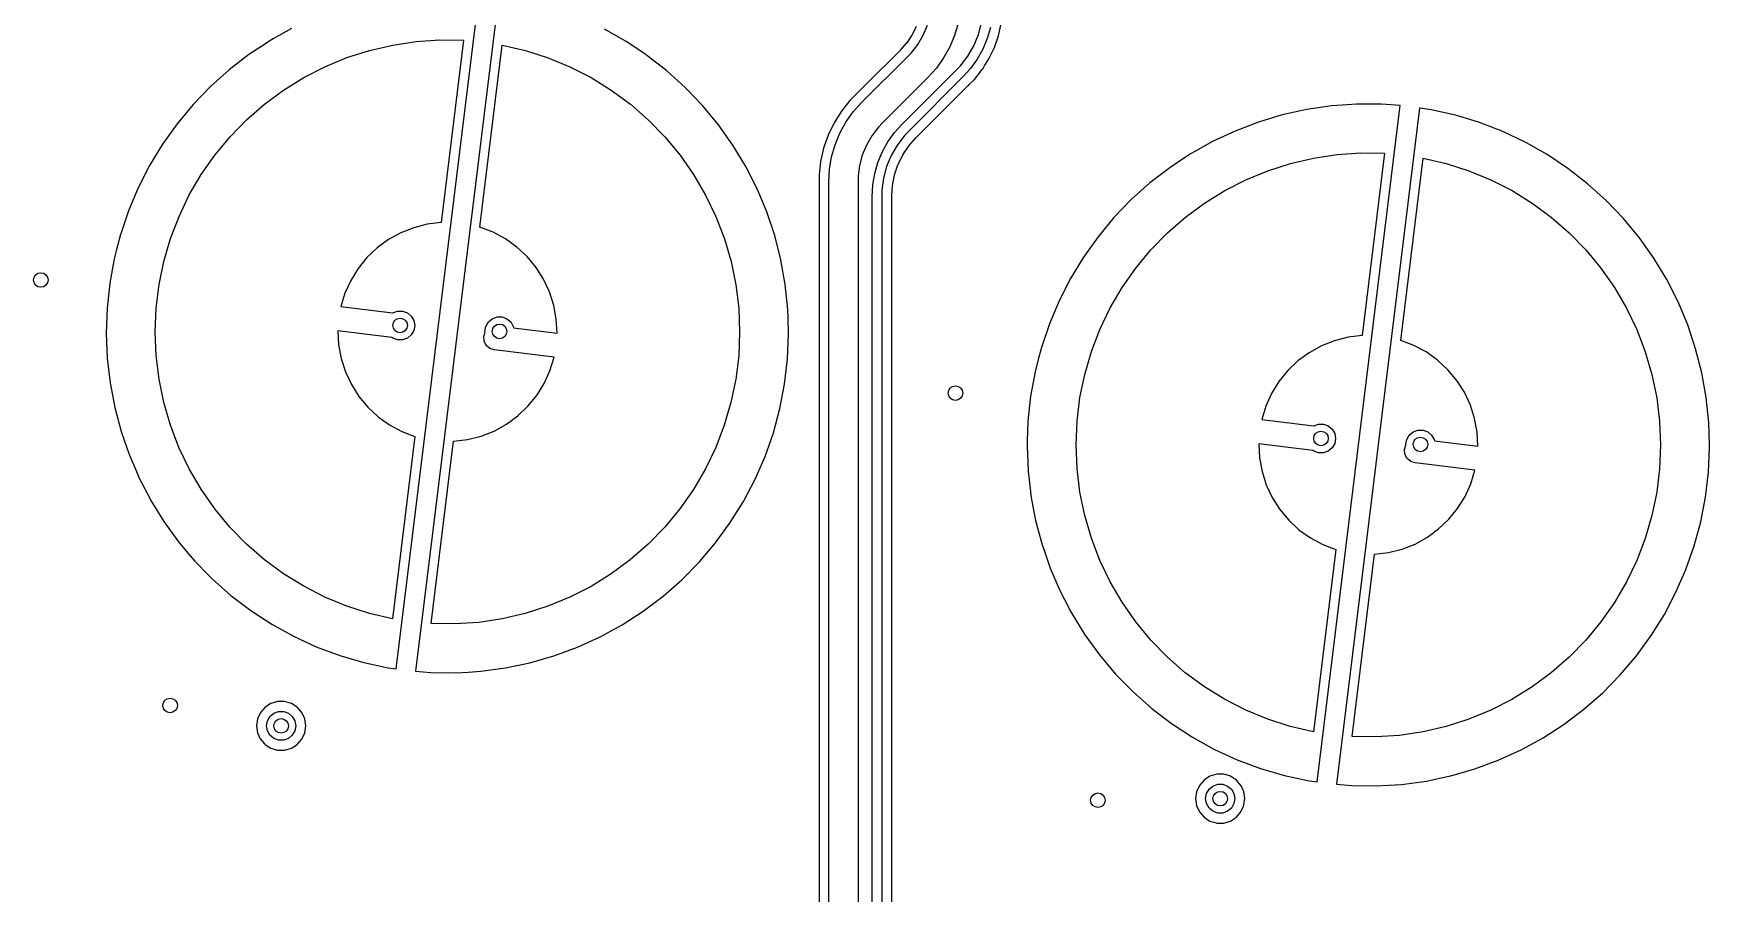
# Model space of a CAD drawing. Extents: x -114 to 114, y -62 to 23.
# Drawn here: x -54.07 to -19.66, y -22.92 to -5.26 of the extents above; entities that cross this region are included whole.
import ezdxf

# ---------------------------------------------------------------- set-up
doc = ezdxf.new("R2010")
doc.units = 0
doc.layers.add('BLACK', color=7, linetype='CONTINUOUS')

msp = doc.modelspace()

# ---------------------------------------------------------------- linework, layer by layer
at = {"layer": 'BLACK', "linetype": 'CONTINUOUS'}
for p, q in [((-46.622, -18.3083), (-44.916, -4.41446)), ((-44.5192, -4.46438), (-46.2247, -18.355)), ((-48.7724, -5.15494), (-49.1501, -5.36691)), ((-35.9457, -5.11027), (-36.0296, -5.28037)), ((-35.8017, -5.28703), (-35.7164, -5.08114)), ((-35.0873, -5.04531), (-35.1587, -5.29316)), ((-34.6666, -5.27557), (-34.6022, -5.03499)), ((-34.4223, -5.13081), (-34.4875, -5.3571)), ((-34.2556, -5.30138), (-34.1981, -5.04947)), ((-49.3081, -5.46446), (-49.6482, -5.68953)), ((-49.2201, -5.40617), (-49.3081, -5.46446)), ((-49.1501, -5.36691), (-49.2201, -5.40617)), ((-47.1694, -5.60219), (-46.6945, -5.49144)), ((-46.6945, -5.49144), (-46.2121, -5.41962)), ((-46.2121, -5.41962), (-45.7255, -5.38722)), ((-45.7255, -5.38722), (-45.2379, -5.39444)), ((-45.2379, -5.39444), (-45.6976, -9.13881)), ((-44.9036, -9.23631), (-44.4438, -5.49193)), ((-44.4438, -5.49193), (-43.969, -5.6029)), ((-41.9, -5.41894), (-42.3468, -5.16615)), ((-41.9, -5.41895), (-41.9, -5.41894)), ((-41.4943, -5.68953), (-41.9, -5.41895)), ((-36.1422, -5.44881), (-36.2681, -5.59238)), ((-36.1382, -5.44366), (-36.1422, -5.44881)), ((-36.0603, -5.32702), (-36.1382, -5.44366)), ((-36.0329, -5.28598), (-36.0603, -5.32702)), ((-36.0488, -5.65682), (-35.9131, -5.48002)), ((-36.0296, -5.28037), (-36.0329, -5.28598)), ((-35.9131, -5.48002), (-35.8017, -5.28703)), ((-35.1587, -5.29316), (-35.2574, -5.53145)), ((-34.8865, -5.72138), (-34.7619, -5.50568)), ((-34.7619, -5.50568), (-34.6666, -5.27557)), ((-34.4875, -5.3571), (-34.5776, -5.57468)), ((-34.3409, -5.54527), (-34.2556, -5.30138)), ((-49.6482, -5.68953), (-50.0544, -6.00346)), ((-48.0845, -5.93732), (-47.6338, -5.75115)), ((-47.6338, -5.75115), (-47.1694, -5.60219)), ((-43.969, -5.6029), (-43.5047, -5.75206)), ((-43.5047, -5.75206), (-43.054, -5.93843)), ((-41.4729, -5.70379), (-41.4943, -5.68953)), ((-41.4729, -5.7038), (-41.4729, -5.70379)), ((-41.0678, -6.01914), (-41.4729, -5.7038)), ((-37.066, -6.67402), (-36.1276, -5.7356)), ((-36.2703, -5.59475), (-36.9502, -6.27466)), ((-36.2681, -5.59238), (-36.2703, -5.59475)), ((-36.1276, -5.7356), (-36.1274, -5.73546)), ((-36.1274, -5.73546), (-36.0488, -5.65682)), ((-35.3822, -5.7572), (-35.5314, -5.96755)), ((-35.2574, -5.53145), (-35.3822, -5.7572)), ((-35.0381, -5.91897), (-34.8865, -5.72138)), ((-34.6915, -5.78079), (-34.8278, -5.97286)), ((-34.5776, -5.57468), (-34.6915, -5.78079)), ((-34.535, -5.90854), (-34.453, -5.77807)), ((-34.453, -5.77807), (-34.3409, -5.54527)), ((-50.0544, -6.00346), (-50.4365, -6.34631)), ((-48.9333, -6.41618), (-48.5186, -6.15949)), ((-48.5186, -6.15949), (-48.0845, -5.93732)), ((-43.054, -5.93843), (-42.62, -6.16079)), ((-42.62, -6.16079), (-42.2054, -6.41766)), ((-41.0678, -6.01915), (-41.0678, -6.01914)), ((-41.0678, -6.01914), (-41.0678, -6.01914)), ((-40.6869, -6.36333), (-41.0678, -6.01915)), ((-35.7033, -6.15986), (-36.6418, -7.09829)), ((-36.2346, -7.11544), (-35.1262, -6.00702)), ((-34.9847, -6.14844), (-36.0932, -7.25687)), ((-35.5314, -5.96755), (-35.7033, -6.15987)), ((-35.7033, -6.15987), (-35.7033, -6.15986)), ((-35.7033, -6.15986), (-35.7033, -6.15986)), ((-35.7033, -6.15986), (-35.7033, -6.15986)), ((-35.1262, -6.00702), (-35.1261, -6.00699)), ((-35.1261, -6.00699), (-35.0381, -5.91897)), ((-34.8278, -5.97286), (-34.9847, -6.14845)), ((-34.9847, -6.14845), (-34.9847, -6.14844)), ((-34.9847, -6.14844), (-34.9847, -6.14844)), ((-34.7516, -6.19887), (-34.5905, -5.99685)), ((-34.5905, -5.99685), (-34.5795, -5.97929)), ((-34.5795, -5.97929), (-34.535, -5.90854)), ((-50.4365, -6.34631), (-50.7924, -6.71622)), ((-49.3257, -6.70569), (-48.9333, -6.41618)), ((-42.2054, -6.41766), (-41.8131, -6.70735)), ((-40.3322, -6.73448), (-40.6869, -6.36333)), ((-37.1788, -6.50327), (-37.3071, -6.63153)), ((-37.1612, -6.48566), (-37.1788, -6.50324)), ((-37.1788, -6.50324), (-37.1788, -6.50327)), ((-36.9502, -6.27466), (-37.1612, -6.48566)), ((-37.1612, -6.48566), (-37.1612, -6.48566)), ((-35.4181, -6.86531), (-34.8848, -6.33202)), ((-34.8848, -6.33201), (-34.8727, -6.31993)), ((-34.8848, -6.33202), (-34.8848, -6.33201)), ((-34.8727, -6.31993), (-34.8726, -6.3199)), ((-34.8726, -6.3199), (-34.843, -6.29023)), ((-34.843, -6.29023), (-34.7516, -6.19887)), ((-34.843, -6.29023), (-34.843, -6.29023)), ((-50.7924, -6.71623), (-51.1204, -7.1112)), ((-50.7924, -6.71622), (-50.7924, -6.71623)), ((-49.6933, -7.02612), (-49.3257, -6.70569)), ((-41.8131, -6.70735), (-41.4456, -7.02794)), ((-40.0056, -7.13061), (-40.3322, -6.73448)), ((-37.4822, -6.85112), (-37.6316, -7.08892)), ((-37.3071, -6.63153), (-37.4822, -6.85112)), ((-37.3871, -7.07669), (-37.2379, -6.86633)), ((-37.2379, -6.86633), (-37.066, -6.67401)), ((-37.066, -6.67401), (-37.066, -6.67403)), ((-37.066, -6.67403), (-37.066, -6.67402)), ((-37.066, -6.67403), (-37.066, -6.67403)), ((-35.9504, -7.39769), (-35.4181, -6.86531)), ((-27.927, -6.817), (-28.4281, -6.92811)), ((-27.419, -6.74289), (-27.927, -6.817)), ((-27.927, -6.817), (-27.927, -6.817)), ((-27.714, -20.6299), (-26.008, -6.73607)), ((-27.2028, -6.7274), (-27.419, -6.74289)), ((-27.419, -6.74289), (-27.419, -6.74289)), ((-25.6112, -6.78599), (-27.3167, -20.6766)), ((-26.9069, -6.70619), (-27.2028, -6.7274)), ((-26.3935, -6.70708), (-26.9069, -6.70619)), ((-26.9069, -6.70619), (-26.9069, -6.70619)), ((-26.9069, -6.70619), (-26.9069, -6.70619)), ((-26.008, -6.73607), (-26.3935, -6.70708)), ((-26.3935, -6.70708), (-26.3935, -6.70708)), ((-25.5986, -6.78787), (-25.6112, -6.78599)), ((-25.3739, -6.82146), (-25.5986, -6.78787)), ((-24.8731, -6.93432), (-25.3739, -6.82146)), ((-25.3739, -6.82146), (-25.3739, -6.82146)), ((-25.3739, -6.82146), (-25.3739, -6.82146)), ((-51.1204, -7.11121), (-51.4185, -7.52915)), ((-51.1204, -7.1112), (-51.1204, -7.11121)), ((-50.0337, -7.37535), (-49.6933, -7.02612)), ((-41.4456, -7.02794), (-41.1054, -7.37732)), ((-39.709, -7.54959), (-40.0056, -7.13061)), ((-37.6316, -7.08892), (-37.7531, -7.34126)), ((-37.5119, -7.30243), (-37.3871, -7.07669)), ((-36.7205, -7.17706), (-36.8562, -7.35386)), ((-36.6419, -7.09841), (-36.7205, -7.17706)), ((-36.6418, -7.09829), (-36.6419, -7.09841)), ((-36.3915, -7.29103), (-36.2346, -7.11543)), ((-36.2346, -7.11543), (-36.2346, -7.11544)), ((-36.2346, -7.11544), (-36.2346, -7.11544)), ((-28.9199, -7.07564), (-29.3995, -7.25877)), ((-28.4282, -6.92812), (-28.9199, -7.07564)), ((-28.4281, -6.92811), (-28.4282, -6.92812)), ((-24.5779, -7.02401), (-24.8731, -6.93432)), ((-24.8731, -6.93432), (-24.8731, -6.93432)), ((-24.8731, -6.93432), (-24.8731, -6.93432)), ((-24.3819, -7.08356), (-24.5779, -7.02401)), ((-24.3818, -7.08357), (-24.3819, -7.08356)), ((-23.9029, -7.26837), (-24.3818, -7.08357)), ((-51.4185, -7.52918), (-51.6852, -7.96777)), ((-51.4185, -7.52915), (-51.4185, -7.52918)), ((-50.3446, -7.75107), (-50.0337, -7.37535)), ((-41.1054, -7.37732), (-40.7946, -7.75318)), ((-39.4438, -7.98917), (-39.709, -7.54959)), ((-37.7535, -7.34196), (-37.8339, -7.57189)), ((-37.7531, -7.34126), (-37.7535, -7.34196)), ((-37.682, -7.78857), (-37.6106, -7.54073)), ((-37.6106, -7.54073), (-37.5119, -7.30243)), ((-36.9676, -7.54686), (-37.0529, -7.75274)), ((-36.8562, -7.35386), (-36.9676, -7.54686)), ((-36.6417, -7.68921), (-36.5278, -7.48309)), ((-36.5278, -7.48309), (-36.3915, -7.29103)), ((-36.3329, -7.54251), (-36.4574, -7.75821)), ((-36.1812, -7.34491), (-36.3329, -7.54251)), ((-36.0932, -7.2569), (-36.1812, -7.34491)), ((-36.104, -7.57483), (-36.0998, -7.56847)), ((-36.0998, -7.56847), (-36.0958, -7.56333)), ((-36.0958, -7.56333), (-35.9527, -7.40005)), ((-36.0932, -7.25687), (-36.0932, -7.2569)), ((-35.9527, -7.40005), (-35.9504, -7.39769)), ((-29.8644, -7.47655), (-30.2076, -7.66914)), ((-29.3995, -7.25878), (-29.8644, -7.47655)), ((-29.3995, -7.25877), (-29.3995, -7.25878)), ((-23.4388, -7.48776), (-23.9029, -7.26837)), ((-23.4388, -7.48776), (-23.4388, -7.48776)), ((-23.4172, -7.5), (-23.4388, -7.48776)), ((-22.992, -7.74055), (-23.4172, -7.5)), ((-50.624, -8.1508), (-50.3446, -7.75107)), ((-40.7946, -7.75318), (-40.5155, -8.15303)), ((-37.9087, -7.88086), (-37.9402, -8.15995)), ((-37.8462, -7.60706), (-37.9087, -7.88086)), ((-37.8339, -7.57189), (-37.8462, -7.60706)), ((-37.7252, -8.04285), (-37.682, -7.78857)), ((-37.0529, -7.75274), (-37.1106, -7.968)), ((-36.797, -8.13307), (-36.7318, -7.90678)), ((-36.7318, -7.90678), (-36.6417, -7.68921)), ((-36.4574, -7.75821), (-36.5527, -7.98832)), ((-36.3151, -7.94036), (-36.2229, -7.7535)), ((-36.2229, -7.7535), (-36.2197, -7.74792)), ((-36.2197, -7.74792), (-36.104, -7.57483)), ((-30.4161, -7.79662), (-30.7402, -8.01114)), ((-30.3121, -7.72778), (-30.4161, -7.79662)), ((-30.2076, -7.66914), (-30.3121, -7.72778)), ((-28.2614, -7.9238), (-27.7864, -7.81305)), ((-27.7864, -7.81305), (-27.3041, -7.74123)), ((-27.3041, -7.74123), (-26.8175, -7.70883)), ((-26.8175, -7.70883), (-26.3299, -7.71605)), ((-26.3299, -7.71605), (-26.7896, -11.4604)), ((-25.9956, -11.5579), (-25.5358, -7.81354)), ((-25.5358, -7.81354), (-25.0609, -7.92451)), ((-22.992, -7.74056), (-22.992, -7.74055)), ((-22.5863, -8.01114), (-22.992, -7.74056)), ((-51.6852, -7.96781), (-51.919, -8.4248)), ((-51.6852, -7.96777), (-51.6852, -7.96781)), ((-50.87, -8.57189), (-50.624, -8.1508)), ((-40.5155, -8.15303), (-40.2697, -8.57423)), ((-39.2116, -8.44699), (-39.4438, -7.98917)), ((-37.9402, -8.15995), (-37.9402, -8.15995)), ((-37.9402, -8.15995), (-37.9402, -8.26914)), ((-37.7397, -8.30036), (-37.7252, -8.04285)), ((-37.1106, -7.968), (-37.1397, -8.18894)), ((-37.1397, -8.18894), (-37.1397, -8.30037)), ((-36.8365, -8.36524), (-36.797, -8.13307)), ((-36.6172, -8.2289), (-36.6497, -8.47584)), ((-36.5527, -7.98832), (-36.6172, -8.2289)), ((-36.434, -8.37535), (-36.3919, -8.16367)), ((-36.3919, -8.16367), (-36.3902, -8.15744)), ((-36.3902, -8.15744), (-36.3208, -7.95305)), ((-36.3208, -7.95305), (-36.3184, -7.94708)), ((-36.3184, -7.94708), (-36.3151, -7.94036)), ((-30.7402, -8.01114), (-31.1463, -8.32507)), ((-29.1765, -8.25893), (-28.7258, -8.07276)), ((-28.7258, -8.07276), (-28.2614, -7.9238)), ((-25.0609, -7.92451), (-24.5966, -8.07367)), ((-24.5966, -8.07367), (-24.146, -8.26004)), ((-22.5649, -8.0254), (-22.5863, -8.01114)), ((-22.5649, -8.02541), (-22.5649, -8.0254)), ((-22.1598, -8.34075), (-22.5649, -8.02541)), ((-51.9191, -8.42483), (-52.1188, -8.89771)), ((-51.919, -8.4248), (-51.9191, -8.42483)), ((-51.081, -9.01157), (-50.87, -8.57189)), ((-40.2697, -8.57423), (-40.0589, -9.014)), ((-39.0134, -8.9206), (-39.2116, -8.44699)), ((-37.9402, -8.26914), (-37.9402, -25.4175)), ((-37.7397, -8.30037), (-37.7397, -8.30036)), ((-37.7397, -25.4819), (-37.7397, -8.30037)), ((-37.1397, -8.30037), (-37.1397, -8.30037)), ((-37.1397, -8.30037), (-37.1397, -8.30037)), ((-37.1397, -8.30037), (-37.1397, -25.4187)), ((-36.8497, -8.60037), (-36.8365, -8.36524)), ((-36.8497, -32.3419), (-36.8497, -8.60037)), ((-36.8497, -8.60037), (-36.8497, -8.60037)), ((-36.6497, -8.47584), (-36.6497, -8.60037)), ((-36.6497, -8.60037), (-36.6497, -8.60037)), ((-36.6497, -8.60037), (-36.6497, -32.3419)), ((-36.4492, -8.60198), (-36.4491, -8.59875)), ((-36.4492, -8.64796), (-36.4492, -8.60198)), ((-36.4491, -8.59875), (-36.4478, -8.57925)), ((-36.4478, -8.57925), (-36.4348, -8.38177)), ((-36.4348, -8.38177), (-36.434, -8.37535)), ((-31.1463, -8.32507), (-31.5285, -8.66791)), ((-30.0253, -8.73779), (-29.6106, -8.4811)), ((-29.6106, -8.4811), (-29.1765, -8.25893)), ((-24.146, -8.26004), (-23.712, -8.4824)), ((-23.712, -8.4824), (-23.2974, -8.73927)), ((-22.1598, -8.34076), (-22.1598, -8.34075)), ((-22.1598, -8.34075), (-22.1598, -8.34075)), ((-21.7789, -8.68494), (-22.1598, -8.34076)), ((-52.1188, -8.89772), (-52.2779, -9.36781)), ((-52.1188, -8.89771), (-52.1188, -8.89772)), ((-38.8505, -9.40744), (-39.0134, -8.9206)), ((-36.4492, -13.7313), (-36.4492, -8.64796)), ((-36.4492, -8.64796), (-36.4492, -8.64796)), ((-31.5285, -8.66791), (-31.8844, -9.03783)), ((-30.4177, -9.0273), (-30.0253, -8.73779)), ((-23.2974, -8.73927), (-22.9051, -9.02896)), ((-21.4242, -9.05609), (-21.7789, -8.68494)), ((-51.2555, -9.46693), (-51.081, -9.01157)), ((-46.2626, -9.24433), (-46.5304, -9.35027)), ((-45.9835, -9.17345), (-46.2626, -9.24433)), ((-45.6976, -9.13881), (-45.9835, -9.17345)), ((-44.6346, -9.33908), (-44.9036, -9.23631)), ((-40.0589, -9.014), (-39.8845, -9.46944)), ((-31.8844, -9.03784), (-32.2124, -9.43281)), ((-31.8844, -9.03783), (-31.8844, -9.03784)), ((-30.7853, -9.34774), (-30.4177, -9.0273)), ((-22.9051, -9.02896), (-22.5376, -9.34955)), ((-21.0976, -9.45222), (-21.4242, -9.05609)), ((-52.2834, -9.384), (-52.3692, -9.71589)), ((-52.2779, -9.36781), (-52.2834, -9.384)), ((-51.3925, -9.93497), (-51.2555, -9.46693)), ((-46.7824, -9.48954), (-47.0146, -9.65986)), ((-46.5304, -9.35027), (-46.7824, -9.48954)), ((-44.3809, -9.47537), (-44.6346, -9.33908)), ((-44.1467, -9.64294), (-44.3809, -9.47537)), ((-39.8845, -9.46944), (-39.7477, -9.93754)), ((-38.7237, -9.90491), (-38.8505, -9.40744)), ((-32.2124, -9.43282), (-32.5105, -9.85076)), ((-32.2124, -9.43281), (-32.2124, -9.43282)), ((-31.1257, -9.69696), (-30.7853, -9.34774)), ((-22.5376, -9.34955), (-22.1974, -9.69893)), ((-20.801, -9.8712), (-21.0976, -9.45222)), ((-52.4119, -9.88101), (-52.5037, -10.3861)), ((-52.3692, -9.71589), (-52.4119, -9.88101)), ((-51.4911, -10.4126), (-51.3925, -9.93497)), ((-47.2232, -9.85845), (-47.4046, -10.082)), ((-47.0146, -9.65986), (-47.2232, -9.85845)), ((-43.9359, -9.83905), (-44.1467, -9.64294)), ((-43.7518, -10.0605), (-43.9359, -9.83905)), ((-39.7477, -9.93754), (-39.6494, -10.4152)), ((-38.6337, -10.4103), (-38.7237, -9.90491)), ((-32.5105, -9.85079), (-32.7772, -10.2894)), ((-32.5105, -9.85076), (-32.5105, -9.85079)), ((-31.4366, -10.0727), (-31.1257, -9.69696)), ((-22.1974, -9.69893), (-21.8866, -10.0748)), ((-20.5358, -10.3108), (-20.801, -9.8712)), ((-47.4046, -10.082), (-47.5561, -10.327)), ((-43.5975, -10.3036), (-43.7518, -10.0605)), ((-43.4755, -10.5645), (-43.5975, -10.3036)), ((-32.7772, -10.2894), (-33.011, -10.7464)), ((-32.7772, -10.2894), (-32.7772, -10.2894)), ((-31.716, -10.4724), (-31.4366, -10.0727)), ((-21.8866, -10.0748), (-21.6074, -10.4746)), ((-20.3035, -10.7686), (-20.5358, -10.3108)), ((-52.5037, -10.3861), (-52.5583, -10.8966)), ((-51.5505, -10.8966), (-51.4911, -10.4126)), ((-47.675, -10.5893), (-47.7594, -10.8646)), ((-47.5561, -10.327), (-47.675, -10.5893)), ((-43.3878, -10.8388), (-43.4755, -10.5645)), ((-39.6494, -10.4152), (-39.5902, -10.8993)), ((-38.5809, -10.921), (-38.6337, -10.4103)), ((-31.962, -10.8935), (-31.716, -10.4724)), ((-21.6074, -10.4746), (-21.3617, -10.8958)), ((-52.5583, -10.8966), (-52.5753, -11.4097)), ((-52.5583, -10.8966), (-52.5583, -10.8966)), ((-52.5583, -10.8966), (-52.5583, -10.8966)), ((-51.5704, -11.3839), (-51.5505, -10.8966)), ((-47.7594, -10.8646), (-46.6962, -10.9951)), ((-46.6962, -10.9951), (-46.6925, -10.992)), ((-46.6925, -10.992), (-46.5946, -10.9564)), ((-46.5946, -10.9564), (-46.4904, -10.9564)), ((-46.4904, -10.9564), (-46.3925, -10.992)), ((-46.3925, -10.992), (-46.3127, -11.059)), ((-43.3359, -11.122), (-43.3878, -10.8388)), ((-39.5902, -10.8993), (-39.5704, -11.3865)), ((-38.576, -11.0886), (-38.5809, -10.921)), ((-38.5809, -10.921), (-38.5809, -10.921)), ((-38.5809, -10.921), (-38.5809, -10.921)), ((-33.011, -10.7464), (-33.2108, -11.2193)), ((-33.011, -10.7464), (-33.011, -10.7464)), ((-32.173, -11.3332), (-31.962, -10.8935)), ((-21.3617, -10.8958), (-21.1509, -11.3356)), ((-20.1054, -11.2422), (-20.3035, -10.7686)), ((-46.3127, -11.059), (-46.2606, -11.1492)), ((-46.2606, -11.3544), (-46.3127, -11.4447)), ((-46.2606, -11.1492), (-46.2425, -11.2518)), ((-46.2425, -11.2518), (-46.2606, -11.3544)), ((-44.7999, -11.3737), (-44.7818, -11.2711)), ((-44.7818, -11.2711), (-44.7297, -11.1809)), ((-44.7297, -11.1809), (-44.6499, -11.1139)), ((-44.6499, -11.1139), (-44.552, -11.0782)), ((-44.552, -11.0782), (-44.4478, -11.0782)), ((-44.4478, -11.0782), (-44.3499, -11.1139)), ((-44.3499, -11.1139), (-44.2701, -11.1809)), ((-44.2701, -11.1809), (-44.218, -11.2711)), ((-44.218, -11.2711), (-44.2129, -11.3)), ((-44.2129, -11.3), (-43.3206, -11.4096)), ((-43.3206, -11.4096), (-43.3359, -11.122)), ((-38.5657, -11.4341), (-38.576, -11.0886)), ((-33.2108, -11.2193), (-33.3746, -11.7033)), ((-33.2108, -11.2193), (-33.2108, -11.2193)), ((-32.3475, -11.7885), (-32.173, -11.3332)), ((-21.1509, -11.3356), (-20.9765, -11.7911)), ((-19.9907, -11.585), (-20.1054, -11.2422)), ((-52.5753, -11.4097), (-52.5753, -11.4097)), ((-52.5753, -11.4097), (-52.5683, -11.585)), ((-52.5683, -11.585), (-52.5547, -11.9226)), ((-51.5507, -11.8712), (-51.5704, -11.3839)), ((-46.7096, -11.4972), (-47.8203, -11.3608)), ((-47.8203, -11.3608), (-47.805, -11.6484)), ((-47.805, -11.6484), (-47.7531, -11.9317)), ((-46.6925, -11.5116), (-46.7096, -11.4972)), ((-46.5946, -11.5473), (-46.6925, -11.5116)), ((-46.4904, -11.5473), (-46.5946, -11.5473)), ((-46.3925, -11.5116), (-46.4904, -11.5473)), ((-46.3127, -11.4447), (-46.3925, -11.5116)), ((-44.826, -11.4766), (-44.7972, -11.3892)), ((-44.8188, -11.5739), (-44.826, -11.4766)), ((-44.7749, -11.661), (-44.8188, -11.5739)), ((-44.7972, -11.3892), (-44.7999, -11.3737)), ((-44.701, -11.7247), (-44.7749, -11.661)), ((-39.5704, -11.3865), (-39.5904, -11.8738)), ((-38.5881, -11.947), (-38.5657, -11.4341)), ((-27.6224, -11.6719), (-27.8744, -11.8111)), ((-27.3546, -11.5659), (-27.6224, -11.6719)), ((-27.0755, -11.4951), (-27.3546, -11.5659)), ((-26.7896, -11.4604), (-27.0755, -11.4951)), ((-25.7266, -11.6607), (-25.9956, -11.5579)), ((-25.4729, -11.797), (-25.7266, -11.6607)), ((-19.9425, -11.7291), (-19.9907, -11.585)), ((-52.5547, -11.9226), (-52.503, -12.3761)), ((-51.4915, -12.3552), (-51.5507, -11.8712)), ((-47.7531, -11.9317), (-47.6654, -12.2059)), ((-44.6084, -11.7552), (-44.701, -11.7247)), ((-43.3815, -11.9059), (-44.6084, -11.7552)), ((-43.4659, -12.1812), (-43.3815, -11.9059)), ((-39.5904, -11.8738), (-39.6498, -12.3578)), ((-38.648, -12.4569), (-38.5881, -11.947)), ((-33.4327, -11.9272), (-33.5039, -12.2026)), ((-33.3754, -11.7056), (-33.4327, -11.9272)), ((-33.3746, -11.7033), (-33.3754, -11.7056)), ((-32.4845, -12.2566), (-32.3475, -11.7885)), ((-28.1066, -11.9815), (-28.3152, -12.1801)), ((-27.8744, -11.8111), (-28.1066, -11.9815)), ((-25.2387, -11.9646), (-25.4729, -11.797)), ((-25.0279, -12.1607), (-25.2387, -11.9646)), ((-20.9765, -11.7911), (-20.8397, -12.2591)), ((-19.8157, -12.2265), (-19.9425, -11.7291)), ((-52.503, -12.3761), (-52.4966, -12.4327)), ((-51.3932, -12.8329), (-51.4915, -12.3552)), ((-47.6654, -12.2059), (-47.5434, -12.4668)), ((-43.5848, -12.4434), (-43.4659, -12.1812)), ((-39.6498, -12.3578), (-39.7484, -12.8355)), ((-33.5039, -12.2026), (-33.5957, -12.7077)), ((-32.5831, -12.7342), (-32.4845, -12.2566)), ((-28.3152, -12.1801), (-28.4966, -12.4037)), ((-24.8438, -12.3821), (-25.0279, -12.1607)), ((-24.6895, -12.6252), (-24.8438, -12.3821)), ((-20.8397, -12.2591), (-20.7414, -12.7368)), ((-19.7257, -12.7319), (-19.8157, -12.2265)), ((-52.4966, -12.4327), (-52.4013, -12.9371)), ((-47.5434, -12.4668), (-47.3891, -12.7099)), ((-47.3891, -12.7099), (-47.205, -12.9314)), ((-43.9177, -12.912), (-43.7363, -12.6884)), ((-43.7363, -12.6884), (-43.5848, -12.4434)), ((-38.7451, -12.961), (-38.648, -12.4569)), ((-33.5957, -12.7077), (-33.6503, -13.2182)), ((-28.648, -12.6486), (-28.7669, -12.9109)), ((-28.4966, -12.4037), (-28.648, -12.6486)), ((-24.5675, -12.8861), (-24.6895, -12.6252)), ((-19.6729, -13.2426), (-19.7257, -12.7319)), ((-52.4013, -12.9371), (-52.2693, -13.4332)), ((-51.2564, -13.301), (-51.3932, -12.8329)), ((-47.205, -12.9314), (-46.9942, -13.1275)), ((-44.1263, -13.1106), (-43.9177, -12.912)), ((-39.7484, -12.8355), (-39.8854, -13.3035)), ((-38.8788, -13.4566), (-38.7451, -12.961)), ((-32.6425, -13.2182), (-32.5831, -12.7342)), ((-28.7669, -12.9109), (-28.8514, -13.1862)), ((-24.4798, -13.1604), (-24.5675, -12.8861)), ((-20.7414, -12.7368), (-20.6822, -13.2209)), ((-51.082, -13.7564), (-51.2564, -13.301)), ((-46.9942, -13.1275), (-46.76, -13.2951)), ((-46.76, -13.2951), (-46.5063, -13.4314)), ((-44.8783, -13.5261), (-44.6105, -13.4202)), ((-44.6105, -13.4202), (-44.3585, -13.2809)), ((-44.3585, -13.2809), (-44.1263, -13.1106)), ((-39.8854, -13.3035), (-40.0599, -13.7589)), ((-33.6503, -13.2182), (-33.6642, -13.6374)), ((-33.6503, -13.2182), (-33.6503, -13.2182)), ((-33.6503, -13.2182), (-33.6503, -13.2182)), ((-32.6624, -13.7055), (-32.6425, -13.2182)), ((-28.8514, -13.1862), (-27.7882, -13.3167)), ((-27.7882, -13.3167), (-27.7845, -13.3136)), ((-27.7845, -13.3136), (-27.6866, -13.278)), ((-27.6866, -13.278), (-27.5824, -13.278)), ((-27.5824, -13.278), (-27.4845, -13.3136)), ((-27.4845, -13.3136), (-27.4047, -13.3806)), ((-27.4047, -13.3806), (-27.3526, -13.4708)), ((-25.7419, -13.4355), (-25.644, -13.3999)), ((-25.644, -13.3999), (-25.5398, -13.3999)), ((-25.5398, -13.3999), (-25.4419, -13.4355)), ((-24.4279, -13.4436), (-24.4798, -13.1604)), ((-20.6822, -13.2209), (-20.6624, -13.7081)), ((-19.6659, -13.4793), (-19.6729, -13.2426)), ((-19.6729, -13.2426), (-19.6729, -13.2426)), ((-19.6729, -13.2426), (-19.6729, -13.2426)), ((-52.2693, -13.4332), (-52.2083, -13.6095)), ((-52.2083, -13.6095), (-52.1211, -13.8611)), ((-50.8712, -14.1962), (-51.082, -13.7564)), ((-46.2373, -13.5341), (-46.6971, -17.2785)), ((-46.5063, -13.4314), (-46.2373, -13.5341)), ((-45.903, -17.376), (-45.4433, -13.6316)), ((-45.4433, -13.6316), (-45.1574, -13.597)), ((-45.1574, -13.597), (-44.8783, -13.5261)), ((-40.0599, -13.7589), (-40.2709, -14.1985)), ((-39.0485, -13.9411), (-38.8788, -13.4566)), ((-36.4492, -20.9719), (-36.4492, -13.7313)), ((-33.6642, -13.6374), (-33.6673, -13.7313)), ((-33.6673, -13.7313), (-33.6606, -13.8984)), ((-32.6427, -14.1928), (-32.6624, -13.7055)), ((-27.8016, -13.8188), (-28.9123, -13.6825)), ((-28.9123, -13.6825), (-28.897, -13.97)), ((-27.3526, -13.676), (-27.4047, -13.7663)), ((-27.3526, -13.4708), (-27.3345, -13.5734)), ((-27.3345, -13.5734), (-27.3526, -13.676)), ((-25.918, -13.7982), (-25.8892, -13.7108)), ((-25.8919, -13.6953), (-25.8738, -13.5927)), ((-25.8892, -13.7108), (-25.8919, -13.6953)), ((-25.8738, -13.5927), (-25.8217, -13.5025)), ((-25.8217, -13.5025), (-25.7419, -13.4355)), ((-25.4419, -13.4355), (-25.3621, -13.5025)), ((-25.3621, -13.5025), (-25.31, -13.5927)), ((-25.31, -13.5927), (-25.3049, -13.6216)), ((-25.3049, -13.6216), (-24.4126, -13.7312)), ((-24.4126, -13.7312), (-24.4279, -13.4436)), ((-20.6624, -13.7081), (-20.6824, -14.1954)), ((-19.6801, -14.2686), (-19.6577, -13.7557)), ((-19.6592, -13.7068), (-19.6659, -13.4793)), ((-19.6577, -13.7557), (-19.6592, -13.7068)), ((-52.1211, -13.8611), (-52.1013, -13.9184)), ((-52.1013, -13.9184), (-51.9573, -14.2526)), ((-39.2532, -14.4119), (-39.0485, -13.9411)), ((-33.6606, -13.8984), (-33.6467, -14.2442)), ((-28.897, -13.97), (-28.8451, -14.2533)), ((-27.7845, -13.8332), (-27.8016, -13.8188)), ((-27.6866, -13.8689), (-27.7845, -13.8332)), ((-27.5824, -13.8689), (-27.6866, -13.8689)), ((-27.4845, -13.8332), (-27.5824, -13.8689)), ((-27.4047, -13.7663), (-27.4845, -13.8332)), ((-25.9108, -13.8955), (-25.918, -13.7982)), ((-25.8669, -13.9826), (-25.9108, -13.8955)), ((-25.793, -14.0463), (-25.8669, -13.9826)), ((-25.7004, -14.0768), (-25.793, -14.0463)), ((-24.4735, -14.2275), (-25.7004, -14.0768)), ((-51.9573, -14.2526), (-51.8982, -14.3899)), ((-51.8982, -14.3899), (-51.6631, -14.8415)), ((-50.6254, -14.6174), (-50.8712, -14.1962)), ((-40.2709, -14.1985), (-40.5169, -14.6196)), ((-39.4918, -14.8665), (-39.2532, -14.4119)), ((-33.6467, -14.2442), (-33.599, -14.6633)), ((-32.5835, -14.6768), (-32.6427, -14.1928)), ((-28.8451, -14.2533), (-28.7574, -14.5276)), ((-24.5579, -14.5028), (-24.4735, -14.2275)), ((-20.6824, -14.1954), (-20.7418, -14.6795)), ((-19.74, -14.7785), (-19.6801, -14.2686)), ((-50.3463, -15.0173), (-50.6254, -14.6174)), ((-40.5169, -14.6196), (-40.7962, -15.0194)), ((-33.599, -14.6633), (-33.5886, -14.7543)), ((-33.5886, -14.7543), (-33.4933, -15.2588)), ((-32.4852, -15.1545), (-32.5835, -14.6768)), ((-28.7574, -14.5276), (-28.6354, -14.7884)), ((-28.6354, -14.7884), (-28.4811, -15.0316)), ((-24.8283, -15.01), (-24.6768, -14.7651)), ((-24.6768, -14.7651), (-24.5579, -14.5028)), ((-20.7418, -14.6795), (-20.8403, -15.1571)), ((-19.8371, -15.2826), (-19.74, -14.7785)), ((-51.6631, -14.8415), (-51.6612, -14.8452)), ((-51.6612, -14.8452), (-51.6612, -14.8452)), ((-51.6612, -14.8452), (-51.3914, -15.282)), ((-50.0355, -15.3931), (-50.3463, -15.0173)), ((-40.7962, -15.0194), (-41.1072, -15.3951)), ((-39.7631, -15.3023), (-39.4918, -14.8665)), ((-28.4811, -15.0316), (-28.297, -15.253)), ((-25.0097, -15.2336), (-24.8283, -15.01)), ((-51.3914, -15.282), (-51.0904, -15.6979)), ((-49.6953, -15.7425), (-50.0355, -15.3931)), ((-41.1072, -15.3951), (-41.4475, -15.7443)), ((-40.0656, -15.7171), (-39.7631, -15.3023)), ((-33.4933, -15.2588), (-33.3613, -15.7549)), ((-32.3484, -15.6226), (-32.4852, -15.1545)), ((-28.297, -15.253), (-28.0862, -15.4491)), ((-28.0862, -15.4491), (-27.852, -15.6167)), ((-25.4505, -15.6025), (-25.2183, -15.4322)), ((-25.2183, -15.4322), (-25.0097, -15.2336)), ((-20.8403, -15.1571), (-20.9774, -15.6251)), ((-19.9708, -15.7782), (-19.8371, -15.2826)), ((-51.0904, -15.6979), (-51.0904, -15.6979)), ((-51.0904, -15.6979), (-50.8904, -15.9354)), ((-49.3278, -16.0631), (-49.6953, -15.7425)), ((-41.4475, -15.7443), (-41.8152, -16.0647)), ((-40.3976, -16.1086), (-40.0656, -15.7171)), ((-33.3613, -15.7549), (-33.3073, -15.9108)), ((-32.174, -16.078), (-32.3484, -15.6226)), ((-27.852, -15.6167), (-27.5983, -15.753)), ((-27.5983, -15.753), (-27.3293, -15.8557)), ((-25.9703, -15.8477), (-25.7025, -15.7418)), ((-25.7025, -15.7418), (-25.4505, -15.6025)), ((-20.9774, -15.6251), (-21.1519, -16.0805)), ((-20.1405, -16.2628), (-19.9708, -15.7782)), ((-50.8904, -15.9354), (-50.7597, -16.0906)), ((-50.7597, -16.0906), (-50.4629, -16.3948)), ((-48.9355, -16.3528), (-49.3278, -16.0631)), ((-41.8152, -16.0647), (-42.2076, -16.3543)), ((-40.7575, -16.4748), (-40.3976, -16.1086)), ((-33.3073, -15.9108), (-33.1945, -16.2363)), ((-31.9632, -16.5178), (-32.174, -16.078)), ((-27.3293, -15.8557), (-27.789, -19.6001)), ((-26.995, -19.6976), (-26.5353, -15.9532)), ((-26.5353, -15.9532), (-26.2494, -15.9186)), ((-26.2494, -15.9186), (-25.9703, -15.8477)), ((-21.1519, -16.0805), (-21.3629, -16.5201)), ((-50.4629, -16.3948), (-50.4089, -16.45)), ((-50.4089, -16.45), (-50.4012, -16.458)), ((-50.4012, -16.458), (-50.0167, -16.7981)), ((-48.5209, -16.6096), (-48.9355, -16.3528)), ((-42.2076, -16.3543), (-42.6223, -16.6109)), ((-41.1431, -16.8136), (-40.7575, -16.4748)), ((-33.1945, -16.2363), (-33.1933, -16.24)), ((-33.1933, -16.24), (-32.9902, -16.7115)), ((-20.3452, -16.7335), (-20.1405, -16.2628)), ((-50.0167, -16.7981), (-49.6083, -17.1092)), ((-48.0869, -16.832), (-48.5209, -16.6096)), ((-47.6362, -17.0184), (-48.0869, -16.832)), ((-43.0564, -16.8331), (-43.5071, -17.0193)), ((-42.6223, -16.6109), (-43.0564, -16.8331)), ((-41.5526, -17.1233), (-41.1431, -16.8136)), ((-32.9902, -16.7115), (-32.9902, -16.7115)), ((-32.9902, -16.7115), (-32.9013, -16.8823)), ((-31.7174, -16.939), (-31.9632, -16.5178)), ((-21.3629, -16.5201), (-21.6089, -16.9412)), ((-20.5838, -17.1881), (-20.3452, -16.7335)), ((-49.6083, -17.1092), (-49.5675, -17.1358)), ((-49.5675, -17.1358), (-49.1782, -17.3896)), ((-47.1719, -17.1675), (-47.6362, -17.0184)), ((-46.6971, -17.2785), (-47.1719, -17.1675)), ((-43.9715, -17.1682), (-44.4464, -17.279)), ((-43.5071, -17.0193), (-43.9715, -17.1682)), ((-41.9836, -17.4021), (-41.5526, -17.1233)), ((-32.9013, -16.8823), (-32.7693, -17.1358)), ((-32.7693, -17.1358), (-32.7532, -17.1668)), ((-32.7532, -17.1668), (-32.7532, -17.1669)), ((-32.7532, -17.1669), (-32.4834, -17.6036)), ((-31.4382, -17.3389), (-31.7174, -16.939)), ((-21.6089, -16.9412), (-21.8882, -17.341)), ((-20.8551, -17.6239), (-20.5838, -17.1881)), ((-49.1782, -17.3896), (-49.1782, -17.3896)), ((-49.1782, -17.3896), (-49.1782, -17.3896)), ((-49.1782, -17.3896), (-48.7288, -17.6377)), ((-45.4154, -17.3832), (-45.903, -17.376)), ((-44.9288, -17.3508), (-45.4154, -17.3832)), ((-44.4464, -17.279), (-44.9288, -17.3508)), ((-42.4339, -17.6487), (-41.9836, -17.4021)), ((-31.1275, -17.7147), (-31.4382, -17.3389)), ((-21.8882, -17.341), (-22.1991, -17.7167)), ((-48.7288, -17.6377), (-48.2624, -17.8522)), ((-48.2624, -17.8522), (-47.7815, -18.032)), ((-43.3826, -18.0397), (-42.9011, -17.8616)), ((-42.9011, -17.8616), (-42.4339, -17.6487)), ((-32.4834, -17.6036), (-32.1824, -18.0195)), ((-30.7873, -18.0641), (-31.1275, -17.7147)), ((-22.1991, -17.7167), (-22.5395, -18.0659)), ((-21.1576, -18.0387), (-20.8551, -17.6239)), ((-47.7815, -18.032), (-47.2888, -18.1761)), ((-47.2888, -18.1761), (-47.2888, -18.1761)), ((-47.2888, -18.1761), (-47.2888, -18.1761)), ((-47.2888, -18.1761), (-46.7869, -18.2837)), ((-44.3781, -18.2879), (-43.8758, -18.1821)), ((-43.8758, -18.182), (-43.3826, -18.0397)), ((-43.8758, -18.1821), (-43.8758, -18.182)), ((-43.8758, -18.1821), (-43.8758, -18.1821)), ((-32.1824, -18.0195), (-32.1824, -18.0195)), ((-32.1824, -18.0195), (-32.0182, -18.2145)), ((-32.0182, -18.2145), (-31.8517, -18.4122)), ((-30.4198, -18.3847), (-30.7873, -18.0641)), ((-22.5395, -18.0659), (-22.9072, -18.3863)), ((-21.4896, -18.4303), (-21.1576, -18.0387)), ((-46.7869, -18.2837), (-46.7869, -18.2837)), ((-46.7869, -18.2837), (-46.7868, -18.2837)), ((-46.7868, -18.2837), (-46.622, -18.3083)), ((-46.2247, -18.355), (-45.9126, -18.3818)), ((-45.9126, -18.3818), (-45.3993, -18.388)), ((-45.3993, -18.388), (-45.147, -18.3726)), ((-45.147, -18.3726), (-44.8869, -18.3567)), ((-44.8869, -18.3567), (-44.3781, -18.2879)), ((-44.8869, -18.3567), (-44.8869, -18.3567)), ((-44.8869, -18.3567), (-44.8869, -18.3567)), ((-44.3781, -18.2879), (-44.3781, -18.2879)), ((-44.3781, -18.2879), (-44.3781, -18.2879)), ((-31.8517, -18.4122), (-31.4932, -18.7796)), ((-30.0275, -18.6744), (-30.4198, -18.3847)), ((-22.9072, -18.3863), (-23.2996, -18.6759)), ((-21.8495, -18.7964), (-21.4896, -18.4303)), ((-31.4932, -18.7796), (-31.1087, -19.1198)), ((-29.6129, -18.9313), (-30.0275, -18.6744)), ((-23.2996, -18.6759), (-23.7143, -18.9326)), ((-22.2351, -19.1352), (-21.8495, -18.7964)), ((-49.4103, -19.2041), (-49.4701, -19.335)), ((-49.3161, -19.0953), (-49.4103, -19.2041)), ((-49.195, -19.0175), (-49.3161, -19.0953)), ((-49.2148, -19.2846), (-49.135, -19.2176)), ((-49.0569, -18.9769), (-49.195, -19.0175)), ((-49.195, -19.0175), (-49.195, -19.0175)), ((-49.135, -19.2176), (-49.0371, -19.182)), ((-48.913, -18.9769), (-49.0569, -18.9769)), ((-49.0569, -18.9769), (-49.0569, -18.9769)), ((-49.0371, -19.182), (-48.9329, -19.182)), ((-48.9329, -19.182), (-48.835, -19.2176)), ((-48.7749, -19.0175), (-48.913, -18.9769)), ((-48.913, -18.9769), (-48.913, -18.9769)), ((-48.835, -19.2176), (-48.7552, -19.2846)), ((-48.6538, -19.0953), (-48.7749, -19.0175)), ((-48.7749, -19.0175), (-48.7749, -19.0175)), ((-48.7749, -19.0175), (-48.7749, -19.0175)), ((-48.7749, -19.0175), (-48.7749, -19.0175)), ((-48.5596, -19.2041), (-48.6538, -19.0953)), ((-48.6538, -19.0953), (-48.6538, -19.0953)), ((-48.6538, -19.0953), (-48.6538, -19.0953)), ((-48.5058, -19.3218), (-48.5596, -19.2041)), ((-31.1087, -19.1198), (-30.7003, -19.4308)), ((-29.1789, -19.1536), (-29.6129, -18.9313)), ((-28.7282, -19.34), (-29.1789, -19.1536)), ((-24.1484, -19.1547), (-24.5991, -19.3409)), ((-23.7143, -18.9326), (-24.1484, -19.1547)), ((-22.6446, -19.4449), (-22.2351, -19.1352)), ((-49.4701, -19.335), (-49.4906, -19.4774)), ((-49.4906, -19.4774), (-49.4906, -19.4774)), ((-49.4906, -19.4774), (-49.4701, -19.6199)), ((-49.285, -19.4774), (-49.2669, -19.3748)), ((-49.2669, -19.58), (-49.285, -19.4774)), ((-49.2669, -19.3748), (-49.2148, -19.2846)), ((-49.2148, -19.6703), (-49.2669, -19.58)), ((-48.7552, -19.2846), (-48.7031, -19.3748)), ((-48.7031, -19.58), (-48.7552, -19.6703)), ((-48.7031, -19.3748), (-48.685, -19.4774)), ((-48.685, -19.4774), (-48.7031, -19.58)), ((-48.4998, -19.335), (-48.5058, -19.3218)), ((-48.48, -19.4728), (-48.4998, -19.335)), ((-48.4998, -19.6199), (-48.4793, -19.4774)), ((-48.4793, -19.4774), (-48.48, -19.4728)), ((-30.7003, -19.4308), (-30.6288, -19.4774)), ((-30.6288, -19.4774), (-30.2702, -19.7112)), ((-28.2639, -19.4891), (-28.7282, -19.34)), ((-27.789, -19.6001), (-28.2639, -19.4891)), ((-25.5384, -19.6006), (-26.0208, -19.6724)), ((-25.0635, -19.4899), (-25.5384, -19.6006)), ((-24.5991, -19.3409), (-25.0635, -19.4899)), ((-23.0756, -19.7238), (-22.6446, -19.4449)), ((-49.4701, -19.6199), (-49.4133, -19.7442)), ((-49.4133, -19.7442), (-49.4103, -19.7508)), ((-49.4103, -19.7508), (-49.3257, -19.8485)), ((-49.3257, -19.8485), (-49.3161, -19.8596)), ((-49.3161, -19.8596), (-49.1965, -19.9364)), ((-49.135, -19.7373), (-49.2148, -19.6703)), ((-49.1965, -19.9364), (-49.195, -19.9374)), ((-49.195, -19.9374), (-49.0889, -19.9686)), ((-49.0371, -19.7729), (-49.135, -19.7373)), ((-48.9329, -19.7729), (-49.0371, -19.7729)), ((-48.835, -19.7373), (-48.9329, -19.7729)), ((-48.913, -19.9779), (-48.7749, -19.9374)), ((-48.7552, -19.6703), (-48.835, -19.7373)), ((-48.7749, -19.9374), (-48.6538, -19.8596)), ((-48.6538, -19.8596), (-48.5596, -19.7508)), ((-48.5596, -19.7508), (-48.4998, -19.6199)), ((-30.2702, -19.7112), (-30.2702, -19.7112)), ((-30.2702, -19.7112), (-30.2702, -19.7112)), ((-30.2702, -19.7112), (-29.8208, -19.9593)), ((-26.5074, -19.7048), (-26.995, -19.6976)), ((-26.0208, -19.6724), (-26.5074, -19.7048)), ((-23.5259, -19.9703), (-23.0756, -19.7238)), ((-49.0889, -19.9686), (-49.0569, -19.9779)), ((-49.0569, -19.9779), (-49.0569, -19.9779)), ((-49.0569, -19.9779), (-49.0569, -19.9779)), ((-49.0569, -19.9779), (-49.0569, -19.9779)), ((-49.0569, -19.9779), (-48.913, -19.9779)), ((-48.913, -19.9779), (-48.913, -19.9779)), ((-29.8208, -19.9593), (-29.3544, -20.1738)), ((-29.3544, -20.1738), (-28.8735, -20.3536)), ((-24.4746, -20.3613), (-23.9931, -20.1832)), ((-23.9931, -20.1832), (-23.5259, -19.9703)), ((-30.0346, -20.5898), (-30.1289, -20.6986)), ((-29.9135, -20.512), (-30.0346, -20.5898)), ((-29.7754, -20.4714), (-29.9135, -20.512)), ((-29.9135, -20.512), (-29.9135, -20.512)), ((-29.6315, -20.4714), (-29.7754, -20.4714)), ((-29.7754, -20.4714), (-29.7754, -20.4714)), ((-29.513, -20.5063), (-29.6315, -20.4714)), ((-29.6315, -20.4714), (-29.6315, -20.4714)), ((-29.4934, -20.512), (-29.513, -20.5063)), ((-29.3724, -20.5898), (-29.4934, -20.512)), ((-29.4934, -20.512), (-29.4934, -20.512)), ((-29.4934, -20.512), (-29.4934, -20.512)), ((-29.2781, -20.6986), (-29.3724, -20.5898)), ((-29.3724, -20.5898), (-29.3724, -20.5898)), ((-29.3724, -20.5898), (-29.3724, -20.5898)), ((-28.8735, -20.3536), (-28.3808, -20.4977)), ((-28.3808, -20.4977), (-28.3808, -20.4977)), ((-28.3808, -20.4977), (-28.3808, -20.4977)), ((-28.3808, -20.4977), (-27.8788, -20.6053)), ((-27.8788, -20.6053), (-27.8788, -20.6053)), ((-27.8788, -20.6053), (-27.8788, -20.6053)), ((-27.8788, -20.6053), (-27.714, -20.6299)), ((-25.9789, -20.6783), (-25.4701, -20.6095)), ((-25.4701, -20.6095), (-24.9801, -20.5062)), ((-25.4701, -20.6095), (-25.4701, -20.6095)), ((-25.4701, -20.6095), (-25.4701, -20.6095)), ((-24.9801, -20.5062), (-24.9678, -20.5037)), ((-24.9678, -20.5037), (-24.4746, -20.3613)), ((-36.4492, -23.3919), (-36.4492, -20.9719)), ((-30.1886, -20.8295), (-30.2091, -20.9719)), ((-30.2091, -20.9719), (-30.2091, -20.9719)), ((-30.2091, -20.9719), (-30.1886, -21.1144)), ((-30.1289, -20.6986), (-30.1886, -20.8295)), ((-30.0035, -20.9719), (-29.9854, -20.8693)), ((-29.9854, -21.0745), (-30.0035, -20.9719)), ((-29.9854, -20.8693), (-29.9333, -20.7791)), ((-29.9333, -20.7791), (-29.8535, -20.7121)), ((-29.8535, -20.7121), (-29.7556, -20.6765)), ((-29.7556, -20.6765), (-29.6514, -20.6765)), ((-29.6514, -20.6765), (-29.5535, -20.7121)), ((-29.5535, -20.7121), (-29.4737, -20.7791)), ((-29.4737, -20.7791), (-29.4216, -20.8693)), ((-29.4216, -20.8693), (-29.4035, -20.9719)), ((-29.4035, -20.9719), (-29.4216, -21.0745)), ((-29.2556, -20.7479), (-29.2781, -20.6986)), ((-29.2183, -20.8295), (-29.2556, -20.7479)), ((-29.1978, -20.9719), (-29.2183, -20.8295)), ((-29.2086, -21.0471), (-29.1978, -20.9719)), ((-29.1978, -20.9719), (-29.1978, -20.9719)), ((-27.3167, -20.6766), (-27.0046, -20.7034)), ((-27.0046, -20.7034), (-26.4913, -20.7096)), ((-26.4913, -20.7096), (-26.239, -20.6942)), ((-26.239, -20.6942), (-25.9789, -20.6783)), ((-25.9789, -20.6783), (-25.9789, -20.6783)), ((-25.9789, -20.6783), (-25.9789, -20.6783)), ((-30.1886, -21.1144), (-30.1297, -21.2434)), ((-30.1297, -21.2434), (-30.1289, -21.2453)), ((-30.1289, -21.2453), (-30.0346, -21.3541)), ((-29.9333, -21.1648), (-29.9854, -21.0745)), ((-29.8535, -21.2318), (-29.9333, -21.1648)), ((-29.7556, -21.2674), (-29.8535, -21.2318)), ((-29.6514, -21.2674), (-29.7556, -21.2674)), ((-29.5535, -21.2318), (-29.6514, -21.2674)), ((-29.4737, -21.1648), (-29.5535, -21.2318)), ((-29.4216, -21.0745), (-29.4737, -21.1648)), ((-29.3724, -21.3541), (-29.2781, -21.2453)), ((-29.2781, -21.2453), (-29.2183, -21.1144)), ((-29.2183, -21.1144), (-29.2086, -21.0471)), ((-30.0346, -21.3541), (-30.0346, -21.3541)), ((-30.0346, -21.3541), (-29.9135, -21.4319)), ((-29.9135, -21.4319), (-29.9135, -21.4319)), ((-29.9135, -21.4319), (-29.8071, -21.4632)), ((-29.8071, -21.4632), (-29.7754, -21.4724)), ((-29.7754, -21.4724), (-29.7754, -21.4724)), ((-29.7754, -21.4724), (-29.7754, -21.4724)), ((-29.7754, -21.4724), (-29.7754, -21.4724)), ((-29.7754, -21.4724), (-29.6315, -21.4724)), ((-29.6315, -21.4724), (-29.4934, -21.4319)), ((-29.6315, -21.4724), (-29.6315, -21.4724)), ((-29.4934, -21.4319), (-29.3724, -21.3541))]:
    msp.add_line(p, q, dxfattribs=at)
at = {"layer": 'BLACK'}
for centre in [(-53.919, -10.3179), (-46.5425, -11.2518), (-44.4999, -11.3737), (-35.1397, -12.6419), (-27.6345, -13.5734), (-25.5919, -13.6953), (-51.2645, -19.0584), (-48.985, -19.4774), (-32.2147, -21.0035), (-29.7035, -20.9719)]:
    msp.add_circle(centre, 0.15, dxfattribs=at)

doc.saveas('drawing.dxf')
